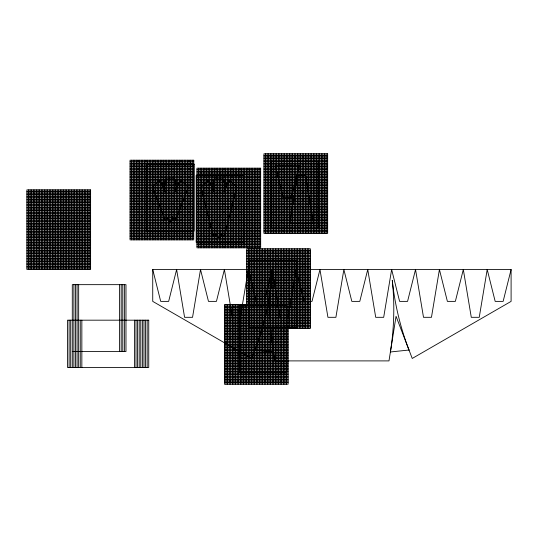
<?xml version="1.0" encoding="UTF-8"?>
<svg xmlns="http://www.w3.org/2000/svg" width="538" height="538" viewBox="0 0 538 538"><rect width="100%" height="100%" fill="white"/><g stroke="black" fill="none" stroke-linecap="round" stroke-linejoin="round"><path stroke-width="0.81" d="M271.562 280.338A274.252 274.252 0 0 1 254.83 350.023L251.582 358.456L152.731 301.381L152.731 269.525L511.1 269.525L511.1 301.381L412.243 358.456L396.055 316.283L388.987 360.897L274.837 360.897L273.425 351.973A274.252 274.252 0 0 1 271.535 280.338L272.685 269.525M240.331 317.312L248.294 269.525L256.256 301.381M288.112 317.312L296.075 269.525L304.044 301.381M164.756 183.33L165.496 179.127L175.052 179.127L175.798 183.33A21.426 21.426 0 0 1 175.617 191.71A21.426 21.426 0 0 1 178.986 184.036L181.441 180.539L188.192 187.298L176.249 217.883L174.924 220.183L172.328 217.85L171.602 221.259L168.952 221.259L168.226 217.85L165.63 220.183L164.305 217.883L152.355 187.298L159.113 180.539L161.568 184.036A21.426 21.426 0 0 1 164.944 191.703A21.426 21.426 0 0 1 164.749 183.33L161.568 184.036M213.337 183.33L214.077 179.127L223.633 179.127L224.373 183.33A21.426 21.426 0 0 1 224.198 191.71A21.426 21.426 0 0 1 227.561 184.036L230.015 180.539L236.774 187.298L224.83 234.245L223.499 236.538L220.91 234.205L220.183 237.621L217.527 237.621L216.801 234.205L214.211 236.538L212.88 234.245L200.936 187.298L207.695 180.539L210.143 184.036A21.426 21.426 0 0 1 213.525 191.703A21.426 21.426 0 0 1 213.33 183.33L210.143 184.036M264.219 301.381L272.188 269.525L280.15 317.312M511.1 269.525L503.138 301.381L495.175 301.381L487.206 269.525L479.244 317.312L471.281 317.312L463.319 269.525L455.356 301.381L447.387 301.381L439.425 269.525L431.463 317.312L423.5 317.312L415.531 269.525L407.569 301.381L399.606 301.381L391.644 269.525L383.681 317.312L375.712 317.312L367.75 269.525L359.787 301.381L351.825 301.381L343.863 269.525L335.894 317.312L327.931 317.312L319.969 269.525L312.006 301.381L246.7 301.381M409.008 350.023L390.4 351.973A274.252 274.252 0 0 0 392.289 280.338M263.95 155.388L327.662 155.388M263.95 156.982L327.662 156.982M263.95 158.576L327.662 158.576M263.95 160.163L327.662 160.163M263.95 161.756L327.662 161.756M130.061 161.81L193.767 161.81M130.061 163.404L193.767 163.404M263.95 163.35L327.662 163.35M130.061 164.998L193.767 164.998M263.95 164.944L327.662 164.944M130.061 166.592L193.767 166.592M263.95 166.538L327.662 166.538M263.95 168.132L327.662 168.132M130.061 168.186L193.767 168.186M263.95 169.719L327.662 169.719M130.061 169.779L193.767 169.779M196.955 169.779L260.668 169.779M130.061 171.366L193.767 171.366M196.955 171.366L260.668 171.366M263.95 171.313L327.662 171.313M130.061 172.96L193.767 172.96M196.955 172.96L260.668 172.96M263.95 172.906L327.662 172.906M263.95 174.5L327.662 174.5M130.061 174.554L193.767 174.554M196.955 174.554L260.668 174.554M263.95 176.094L327.662 176.094M130.061 176.148L193.767 176.148M196.955 176.148L260.668 176.148M263.95 177.688L327.662 177.688M130.061 177.742L193.767 177.742M196.955 177.742L260.668 177.742M130.061 179.336L193.767 179.336M196.955 179.336L260.668 179.336M263.95 179.282L327.662 179.282M130.061 180.923L193.767 180.923M196.955 180.923L260.668 180.923M263.95 180.869L327.662 180.869M263.95 182.463L327.662 182.463M130.061 182.516L193.767 182.516M196.955 182.516L260.668 182.516M263.95 184.057L327.662 184.057M130.061 184.11L193.767 184.11M196.955 184.11L260.668 184.11M263.95 185.65L327.662 185.65M130.061 185.704L193.767 185.704M196.955 185.704L260.668 185.704M130.061 187.298L193.767 187.298M196.955 187.298L260.668 187.298M263.95 187.244L327.662 187.244M130.061 188.892L193.767 188.892M196.955 188.892L260.668 188.892M263.95 188.838L327.662 188.838M263.95 190.425L327.662 190.425M130.061 190.479L193.767 190.479M196.955 190.479L260.668 190.479M26.9 191.481L90.613 191.481M263.95 192.019L327.662 192.019M130.061 192.073L193.767 192.073M196.955 192.073L260.668 192.073M26.9 193.075L90.613 193.075M130.061 193.667L193.767 193.667M196.955 193.667L260.668 193.667M263.95 193.613L327.662 193.613M26.9 194.669L90.613 194.669M130.061 195.26L193.767 195.26M196.955 195.26L260.668 195.26M263.95 195.207L327.662 195.207M26.9 196.262L90.613 196.262M130.061 196.854L193.767 196.854M196.955 196.854L260.668 196.854M263.95 196.8L327.662 196.8M26.9 197.849L90.613 197.849M263.95 198.394L327.662 198.394M130.061 198.448L193.767 198.448M196.955 198.448L260.668 198.448M26.9 199.443L90.613 199.443M263.95 199.981L327.662 199.981M130.061 200.042L193.767 200.042M196.955 200.042L260.668 200.042M26.9 201.037L90.613 201.037M130.061 201.629L193.767 201.629M196.955 201.629L260.668 201.629M263.95 201.575L327.662 201.575M26.9 202.631L90.613 202.631M130.061 203.223L193.767 203.223M196.955 203.223L260.668 203.223M263.95 203.169L327.662 203.169M26.9 204.225L90.613 204.225M263.95 204.763L327.662 204.763M130.061 204.817L193.767 204.817M196.955 204.817L260.668 204.817M26.9 205.819L90.613 205.819M263.95 206.357L327.662 206.357M130.061 206.41L193.767 206.41M196.955 206.41L260.668 206.41M26.9 207.406L90.613 207.406M263.95 207.95L327.662 207.95M130.061 208.004L193.767 208.004M196.955 208.004L260.668 208.004M26.9 209L90.613 209M130.061 209.598L193.767 209.598M196.955 209.598L260.668 209.598M263.95 209.544L327.662 209.544M26.9 210.593L90.613 210.593M130.061 211.185L193.767 211.185M196.955 211.185L260.668 211.185M263.95 211.131L327.662 211.131M26.9 212.187L90.613 212.187M263.95 212.725L327.662 212.725M130.061 212.779L193.767 212.779M196.955 212.779L260.668 212.779M26.9 213.781L90.613 213.781M263.95 214.319L327.662 214.319M130.061 214.373L193.767 214.373M196.955 214.373L260.668 214.373M26.9 215.375L90.613 215.375M263.95 215.913L327.662 215.913M130.061 215.967L193.767 215.967M196.955 215.967L260.668 215.967M26.9 216.969L90.613 216.969M130.061 217.56L193.767 217.56M196.955 217.56L260.668 217.56M263.95 217.507L327.662 217.507M26.9 218.556L90.613 218.556M130.061 219.154L193.767 219.154M196.955 219.154L260.668 219.154M263.95 219.101L327.662 219.101M26.9 220.15L90.613 220.15M263.95 220.688L327.662 220.688M130.061 220.741L193.767 220.741M196.955 220.741L260.668 220.741M26.9 221.743L90.613 221.743M263.95 222.281L327.662 222.281M130.061 222.335L193.767 222.335M196.955 222.335L260.668 222.335M26.9 223.337L90.613 223.337M130.061 223.929L193.767 223.929M196.955 223.929L260.668 223.929M263.95 223.875L327.662 223.875M26.9 224.931L90.613 224.931M130.061 225.523L193.767 225.523M196.955 225.523L260.668 225.523M263.95 225.469L327.662 225.469M26.9 226.525L90.613 226.525M130.061 227.117L193.767 227.117M196.955 227.117L260.668 227.117M263.95 227.063L327.662 227.063M26.9 228.112L90.613 228.112M263.95 228.657L327.662 228.657M130.061 228.711L193.767 228.711M196.955 228.711L260.668 228.711M26.9 229.706L90.613 229.706M263.95 230.244L327.662 230.244M130.061 230.304L193.767 230.304M196.955 230.304L260.668 230.304M26.9 231.3L90.613 231.3M130.061 231.891L193.767 231.891M196.955 231.891L260.668 231.891M263.95 231.838L327.662 231.838M26.9 232.893L90.613 232.893M130.061 233.485L193.767 233.485M196.955 233.485L260.668 233.485M26.9 234.487L90.613 234.487M130.061 235.079L193.767 235.079M196.955 235.079L260.668 235.079M26.9 236.081L90.613 236.081M130.061 236.673L193.767 236.673M196.955 236.673L260.668 236.673M26.9 237.668L90.613 237.668M130.061 238.267L193.767 238.267M196.955 238.267L260.668 238.267M26.9 239.262L90.613 239.262M196.955 239.861L260.668 239.861M26.9 240.856L90.613 240.856M196.955 241.448L260.668 241.448M26.9 242.45L90.613 242.45M196.955 243.041L260.668 243.041M26.9 244.044L90.613 244.044M196.955 244.635L260.668 244.635M26.9 245.637L90.613 245.637M196.955 246.229L260.668 246.229M26.9 247.231L90.613 247.231M26.9 248.818L90.613 248.818M26.9 250.412L90.613 250.412M246.7 250.412L310.413 250.412M26.9 252.006L90.613 252.006M246.7 252.006L310.413 252.006M26.9 253.6L90.613 253.6M246.7 253.6L310.413 253.6M26.9 255.194L90.613 255.194M246.7 255.194L310.413 255.194M26.9 256.787L90.613 256.787M246.7 256.787L310.413 256.787M26.9 258.375L90.613 258.375M246.7 258.375L310.413 258.375M26.9 259.968L90.613 259.968M246.7 259.968L310.413 259.968M26.9 261.562L90.613 261.562M246.7 261.562L310.413 261.562M26.9 263.156L90.613 263.156M246.7 263.156L310.413 263.156M26.9 264.75L90.613 264.75M246.7 264.75L310.413 264.75M26.9 266.344L90.613 266.344M246.7 266.344L310.413 266.344M26.9 267.931L90.613 267.931M246.7 267.931L310.413 267.931M246.7 271.118L310.413 271.118M246.7 272.712L310.413 272.712M246.7 274.306L310.413 274.306M246.7 275.9L310.413 275.9M246.7 277.494L310.413 277.494M246.7 279.081L310.413 279.081M246.7 280.675L310.413 280.675M246.7 282.268L310.413 282.268M246.7 283.862L310.413 283.862M246.7 285.456L310.413 285.456M246.7 287.05L310.413 287.05M246.7 288.637L310.413 288.637M246.7 290.231L310.413 290.231M246.7 291.825L310.413 291.825M246.7 293.418L310.413 293.418M246.7 295.012L310.413 295.012M246.7 296.606L310.413 296.606M246.7 298.193L310.413 298.193M246.7 299.787L310.413 299.787M246.7 302.975L310.413 302.975M310.413 304.569L224.4 304.569L224.4 384.206L288.112 384.206L288.112 248.818M224.4 306.162L310.413 306.162M224.4 307.756L310.413 307.756M224.4 309.343L310.413 309.343M224.4 310.937L310.413 310.937M224.4 312.531L310.413 312.531M224.4 314.125L310.413 314.125M224.4 315.719L310.413 315.719M224.4 317.312L310.413 317.312M224.4 318.899L310.413 318.899M224.4 320.493L310.413 320.493M224.4 322.087L310.413 322.087M224.4 323.681L310.413 323.681M224.4 325.275L310.413 325.275M224.4 326.869L310.413 326.869M224.4 328.456L310.413 328.456L310.413 248.818L246.7 248.818L246.7 384.206M224.4 330.05L288.112 330.05M224.4 331.643L288.112 331.643M224.4 333.237L288.112 333.237M224.4 334.831L288.112 334.831M224.4 336.425L288.112 336.425M224.4 338.019L288.112 338.019M224.4 339.606L288.112 339.606M224.4 341.2L288.112 341.2M224.4 342.793L288.112 342.793M224.4 344.387L288.112 344.387M224.4 345.981L288.112 345.981M224.4 347.575L288.112 347.575M224.4 349.162L288.112 349.162M224.4 350.756L288.112 350.756M72.294 351.556L125.973 351.556L125.973 284.656L72.294 284.656L72.294 367.481M224.4 352.35L288.112 352.35M224.4 353.943L288.112 353.943M224.4 355.537L288.112 355.537M224.4 357.131L288.112 357.131M224.4 358.718L288.112 358.718M224.4 360.312L288.112 360.312M224.4 361.906L288.112 361.906M224.4 363.5L288.112 363.5M224.4 365.094L288.112 365.094M224.4 366.687L288.112 366.687M224.4 368.281L288.112 368.281M224.4 369.868L288.112 369.868M224.4 371.462L288.112 371.462M224.4 373.056L288.112 373.056M224.4 374.65L288.112 374.65M224.4 376.244L288.112 376.244M224.4 377.837L288.112 377.837M224.4 379.425L288.112 379.425M224.4 381.018L288.112 381.018M224.4 382.612L288.112 382.612M254.824 350.023L273.425 351.973M224.373 183.33L227.567 184.036M175.798 183.33L178.986 184.036M152.731 269.525L160.694 301.381L168.656 301.381L176.619 269.525L184.581 317.312L192.55 317.312L200.513 269.525L208.475 301.381L216.437 301.381L224.4 269.525L232.369 317.312M326.068 153.794L326.068 233.431M324.475 153.794L324.475 233.431M322.881 153.794L322.881 233.431M321.287 153.794L321.287 233.431M319.693 153.794L319.693 233.431M318.106 153.794L318.106 233.431M316.512 153.794L316.512 233.431M314.918 153.794L314.918 233.431M313.324 153.794L313.324 233.431M311.731 153.794L311.731 233.431M310.137 153.794L310.137 233.431M308.819 248.818L308.819 328.456M308.55 153.794L308.55 233.431M307.225 248.818L307.225 328.456M306.956 153.794L306.956 233.431M305.631 248.818L305.631 328.456M305.362 153.794L305.362 233.431M304.044 248.818L304.044 328.456M303.768 153.794L303.768 233.431M302.45 248.818L302.45 328.456M302.174 153.794L302.174 233.431M300.856 248.818L300.856 328.456M300.581 153.794L300.581 233.431M299.262 248.818L299.262 328.456M298.987 153.794L298.987 233.431M297.669 248.818L297.669 328.456M297.4 153.794L297.4 233.431M296.075 248.818L296.075 328.456M295.806 153.794L295.806 233.431M294.481 248.818L294.481 328.456M294.212 153.794L294.212 233.431M292.894 248.818L292.894 328.456M292.618 153.794L292.618 233.431M291.3 248.818L291.3 328.456M291.024 153.794L291.024 233.431M289.706 248.818L289.706 328.456M289.431 153.794L289.431 233.431M287.843 153.794L287.843 233.431M286.519 248.818L286.519 384.206M286.25 153.794L286.25 233.431M284.925 248.818L284.925 384.206M284.656 153.794L284.656 233.431M283.338 248.818L283.338 384.206M283.062 153.794L283.062 233.431M281.744 248.818L281.744 384.206M281.468 153.794L281.468 233.431M280.15 248.818L280.15 384.206M279.874 153.794L279.874 233.431M278.556 248.818L278.556 384.206M278.287 153.794L278.287 233.431M276.962 248.818L276.962 384.206M276.693 153.794L276.693 233.431M275.369 248.818L275.369 384.206M275.1 153.794L275.1 233.431M273.781 248.818L273.781 384.206M273.506 153.794L273.506 233.431M272.188 248.818L272.188 384.206M271.912 153.794L271.912 233.431M270.594 248.818L270.594 384.206M270.318 153.794L270.318 233.431M269 248.818L269 384.206M268.724 153.794L268.724 233.431M267.406 248.818L267.406 384.206M267.137 153.794L267.137 233.431M265.812 248.818L265.812 384.206M265.543 153.794L265.543 233.431M264.219 248.818L264.219 384.206M262.631 248.818L262.631 384.206M261.038 248.818L261.038 384.206M259.444 248.818L259.444 384.206M259.074 168.186L259.074 247.823M257.85 248.818L257.85 384.206M257.48 168.186L257.48 247.823M256.256 248.818L256.256 384.206M255.886 168.186L255.886 247.823M254.662 248.818L254.662 384.206M254.292 168.186L254.292 247.823M253.075 248.818L253.075 384.206M252.705 168.186L252.705 247.823M251.481 248.818L251.481 384.206M251.111 168.186L251.111 247.823M249.888 248.818L249.888 384.206M249.518 168.186L249.518 247.823M248.294 248.818L248.294 384.206M247.924 168.186L247.924 247.823M246.33 168.186L246.33 247.823M245.106 304.569L245.106 384.206M244.736 168.186L244.736 247.823M243.519 304.569L243.519 384.206M243.142 168.186L243.142 247.823M241.925 304.569L241.925 384.206M241.555 168.186L241.555 247.823M240.331 304.569L240.331 384.206M239.961 168.186L239.961 247.823M238.737 304.569L238.737 384.206M238.368 168.186L238.368 247.823M237.144 304.569L237.144 384.206M236.774 168.186L236.774 247.823M235.55 304.569L235.55 384.206M235.18 168.186L235.18 247.823M233.956 304.569L233.956 384.206M233.586 168.186L233.586 247.823M232.369 304.569L232.369 384.206M231.999 168.186L231.999 247.823M230.775 304.569L230.775 384.206M230.405 168.186L230.405 247.823M229.181 304.569L229.181 384.206M228.811 168.186L228.811 247.823M227.587 304.569L227.587 384.206M227.218 168.186L227.218 247.823M225.994 304.569L225.994 384.206M225.624 168.186L225.624 247.823M224.03 168.186L224.03 247.823M222.443 168.186L222.443 247.823M220.849 168.186L220.849 247.823M219.255 168.186L219.255 247.823M217.661 168.186L217.661 247.823M216.068 168.186L216.068 247.823M214.474 168.186L214.474 247.823M212.88 168.186L212.88 247.823M211.293 168.186L211.293 247.823M209.699 168.186L209.699 247.823M208.105 168.186L208.105 247.823M206.511 168.186L206.511 247.823M204.917 168.186L204.917 247.823M203.324 168.186L203.324 247.823M201.737 168.186L201.737 247.823M200.143 168.186L200.143 247.823M198.549 168.186L198.549 247.823M192.18 160.216L192.18 239.861M190.586 160.216L190.586 239.861M188.993 160.216L188.993 239.861M187.399 160.216L187.399 239.861M185.805 160.216L185.805 239.861M184.211 160.216L184.211 239.861M182.617 160.216L182.617 239.861M181.03 160.216L181.03 239.861M179.436 160.216L179.436 239.861M177.843 160.216L177.843 239.861M176.249 160.216L176.249 239.861M174.655 160.216L174.655 239.861M173.061 160.216L173.061 239.861M171.474 160.216L171.474 239.861M169.88 160.216L169.88 239.861M168.286 160.216L168.286 239.861M166.693 160.216L166.693 239.861M165.099 160.216L165.099 239.861M163.505 160.216L163.505 239.861M161.918 160.216L161.918 239.861M160.324 160.216L160.324 239.861M158.73 160.216L158.73 239.861M157.136 160.216L157.136 239.861M155.543 160.216L155.543 239.861M153.949 160.216L153.949 239.861M152.355 160.216L152.355 239.861M150.768 160.216L150.768 239.861M149.174 160.216L149.174 239.861M147.58 160.216L147.58 239.861M147.156 320.177L147.156 367.481M145.986 160.216L145.986 239.861M145.563 320.177L145.563 367.481M144.392 160.216L144.392 239.861M143.969 320.177L143.969 367.481M142.799 160.216L142.799 239.861M142.375 320.177L142.375 367.481M141.212 160.216L141.212 239.861M140.781 320.177L140.781 367.481M139.618 160.216L139.618 239.861M139.187 320.177L139.187 367.481M138.024 160.216L138.024 239.861M137.6 320.177L137.6 367.481M136.43 160.216L136.43 239.861M136.006 320.177L136.006 367.481M134.836 160.216L134.836 239.861M134.413 320.177L134.413 367.481M133.242 160.216L133.242 239.861M131.655 160.216L131.655 239.861M124.379 284.656L124.379 351.556M122.785 284.656L122.785 351.556M121.191 284.656L121.191 351.556M119.597 284.656L119.597 351.556M89.019 189.887L89.019 269.525M87.425 189.887L87.425 269.525M85.831 189.887L85.831 269.525M84.237 189.887L84.237 269.525M82.644 189.887L82.644 269.525M81.85 320.177L81.85 367.481M81.056 189.887L81.056 269.525M80.256 320.177L80.256 367.481M79.463 189.887L79.463 269.525M78.662 284.656L78.662 367.481M77.869 189.887L77.869 269.525M77.075 284.656L77.075 367.481M76.275 189.887L76.275 269.525M75.481 284.656L75.481 367.481M74.681 189.887L74.681 269.525M73.888 284.656L73.888 367.481M73.087 189.887L73.087 269.525M71.5 189.887L71.5 269.525M70.7 320.177L70.7 367.481M69.906 189.887L69.906 269.525M69.106 320.177L69.106 367.481M68.313 189.887L68.313 269.525M66.719 189.887L66.719 269.525M65.125 189.887L65.125 269.525M63.531 189.887L63.531 269.525M61.944 189.887L61.944 269.525M60.35 189.887L60.35 269.525M58.756 189.887L58.756 269.525M57.163 189.887L57.163 269.525M55.569 189.887L55.569 269.525M53.975 189.887L53.975 269.525M52.381 189.887L52.381 269.525M50.794 189.887L50.794 269.525M49.2 189.887L49.2 269.525M47.606 189.887L47.606 269.525M46.012 189.887L46.012 269.525M44.419 189.887L44.419 269.525M42.825 189.887L42.825 269.525M41.238 189.887L41.238 269.525M39.644 189.887L39.644 269.525M38.05 189.887L38.05 269.525M36.456 189.887L36.456 269.525M34.862 189.887L34.862 269.525M33.269 189.887L33.269 269.525M31.681 189.887L31.681 269.525M30.088 189.887L30.088 269.525M28.494 189.887L28.494 269.525M408.994 350.023A274.252 274.252 0 0 1 392.263 280.338M297.561 175.63L289.599 223.411L313.486 223.411L305.523 175.63L297.561 175.63M299.155 166.074L291.192 197.923L283.223 197.923L275.261 166.074L299.155 166.074M173.108 218.549L172.113 218.872A3.894 3.894 0 0 0 172.005 216.848A3.894 3.894 0 0 0 173.108 218.549M221.69 234.904L220.688 235.234A3.894 3.894 0 0 0 220.587 233.21A3.894 3.894 0 0 0 221.683 234.911M327.662 153.794L263.95 153.794L263.95 233.431L327.662 233.431L327.662 153.794M193.767 160.216L130.061 160.216L130.061 239.861L193.767 239.861L193.767 160.216M318.193 161.4L270.883 161.4L270.883 228.294L318.193 228.294L318.193 161.4M194.09 164.204L146.787 164.204L146.787 231.098L194.09 231.098L194.09 164.204M260.668 168.186L196.955 168.186L196.955 247.823L260.668 247.823L260.668 168.186M243.465 175.348L196.162 175.348L196.162 242.248L243.465 242.248L243.465 175.348M90.613 189.887L26.9 189.887L26.9 269.525L90.613 269.525L90.613 189.887M296.398 260.769L249.087 260.769L249.087 327.662L296.398 327.662L296.398 260.769M286.841 305.362L239.531 305.362L239.531 372.262L286.841 372.262L286.841 305.362M148.744 320.177L67.512 320.177L67.512 367.481L148.744 367.481L148.744 320.177M168.441 218.872L167.446 218.549A3.894 3.894 0 0 0 168.549 216.854A3.894 3.894 0 0 0 168.441 218.872M217.022 235.234L216.027 234.904A3.894 3.894 0 0 0 217.13 233.21A3.894 3.894 0 0 0 217.016 235.234"/></g></svg>
